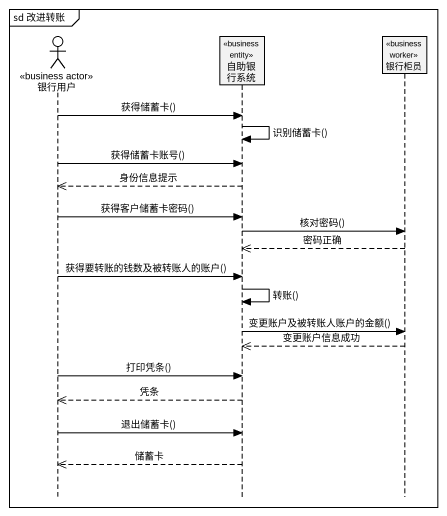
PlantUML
@startuml
mainframe sd 改进转账
hide footbox
actor 银行用户 <<business actor>>
participant 自助银行系统 <<business entity>>
participant 银行柜员 <<business worker>>

银行用户 -> 自助银行系统 : 获得储蓄卡()
自助银行系统 -> 自助银行系统 : 识别储蓄卡()
银行用户 -> 自助银行系统 : 获得储蓄卡账号()
自助银行系统 -->> 银行用户 : 身份信息提示
银行用户 -> 自助银行系统 : 获得客户储蓄卡密码()
自助银行系统 -> 银行柜员 : 核对密码()
银行柜员 -->> 自助银行系统 : 密码正确
银行用户 -> 自助银行系统 : 获得要转账的钱数及被转账人的账户()
自助银行系统 -> 自助银行系统 : 转账()
自助银行系统 -> 银行柜员 : 变更账户及被转账人账户的金额()
银行柜员 -->> 自助银行系统 : 变更账户信息成功
银行用户 -> 自助银行系统 : 打印凭条()
自助银行系统 -->> 银行用户 : 凭条
银行用户 -> 自助银行系统 : 退出储蓄卡()
自助银行系统 -->> 银行用户 : 储蓄卡
@enduml
